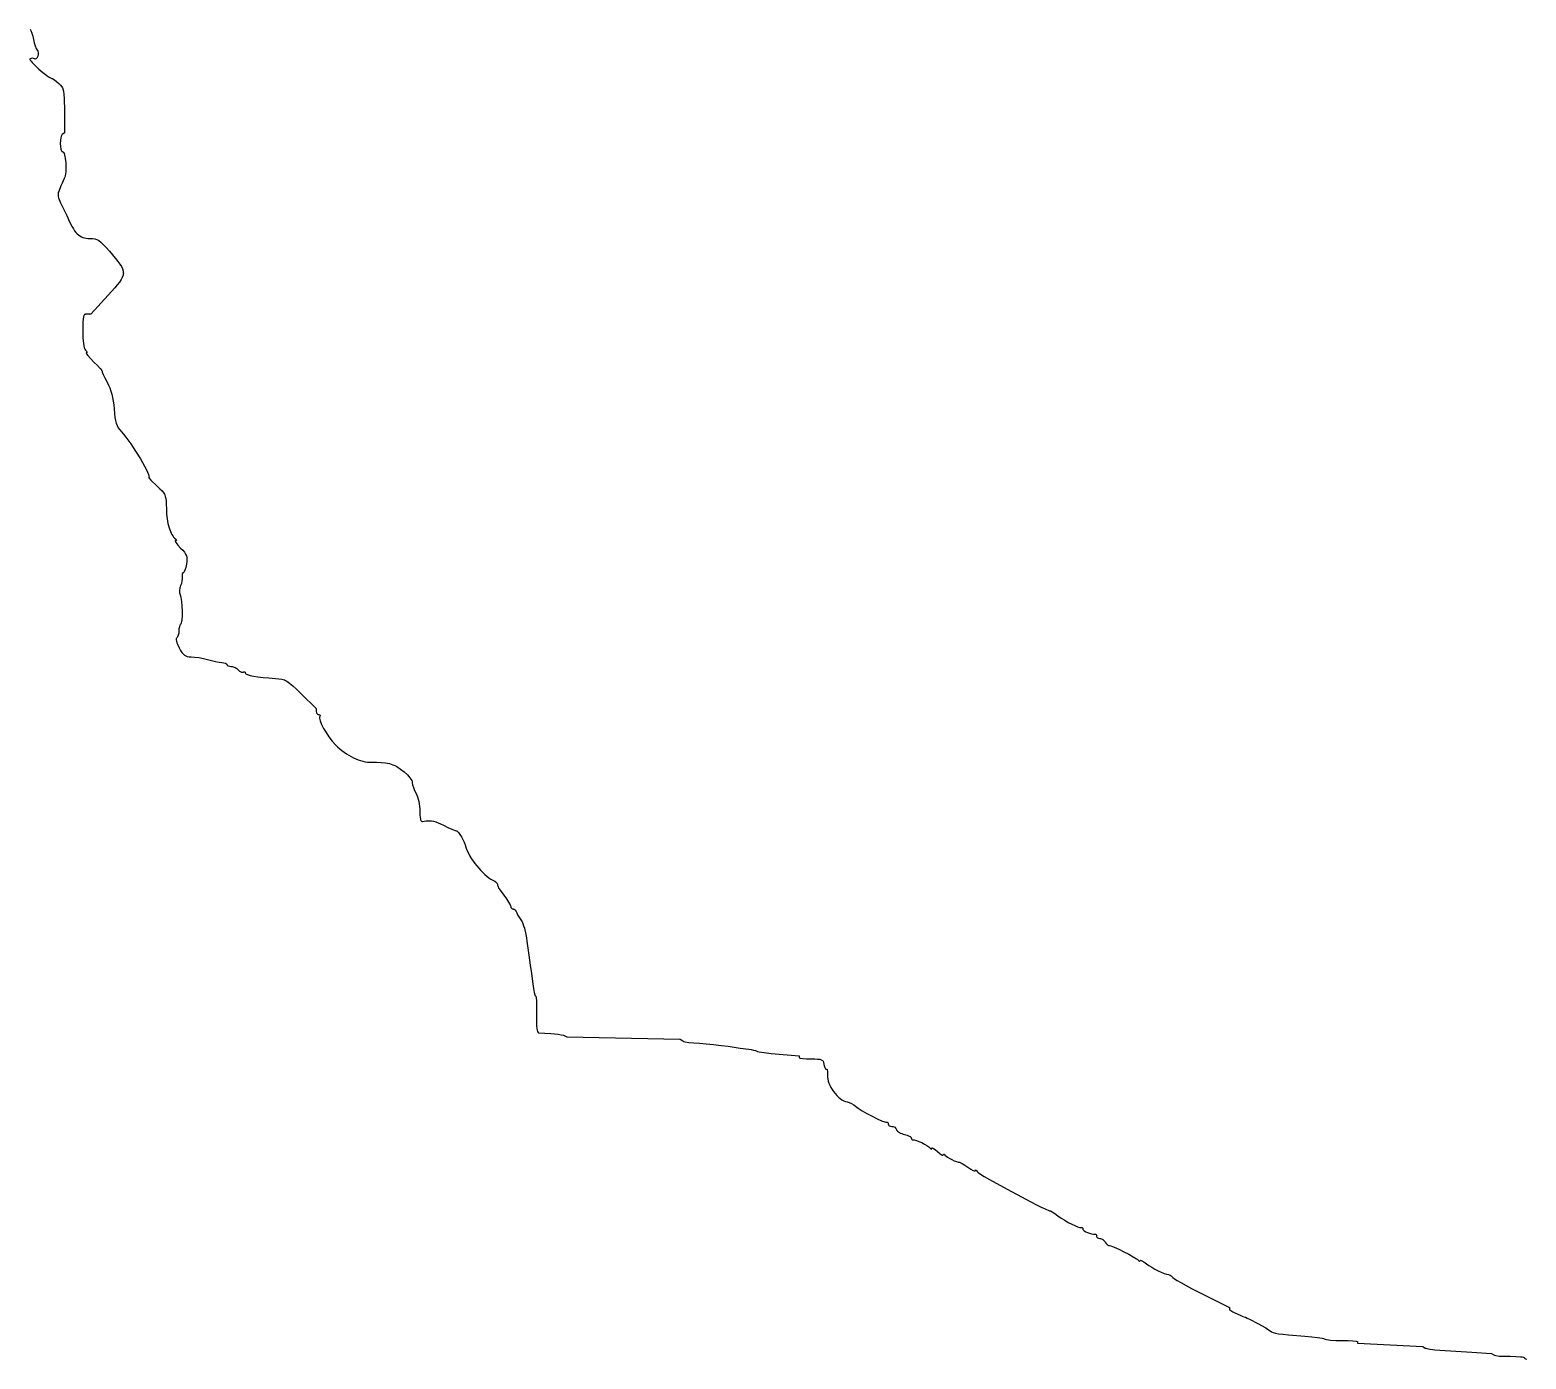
# Model space of a CAD drawing. Extents: x -20.7 to -3.4, y 4.4 to 16.8.
# Drawn here: x -20.507 to -16.278, y 6.902 to 10.66 of the extents above; entities that cross this region are included whole.
import ezdxf

# ---------------------------------------------------------------- set-up
doc = ezdxf.new("R2010")
doc.units = 0
doc.header["$MEASUREMENT"] = 0
doc.layers.add('LAYER_1', color=18, linetype='CONTINUOUS')

msp = doc.modelspace()

# ---------------------------------------------------------------- linework, layer by layer
at = {"layer": 'LAYER_1', "color": 7}
for p, q in [((-20.5061, 10.6619), (-20.5039, 10.6576)), ((-20.5039, 10.6576), (-20.5013, 10.6506)), ((-20.5013, 10.6506), (-20.4988, 10.642)), ((-20.4988, 10.642), (-20.4966, 10.6327)), ((-20.4966, 10.6327), (-20.4943, 10.6234)), ((-20.4943, 10.6234), (-20.4915, 10.6146)), ((-20.5063, 10.5777), (-20.5067, 10.5772)), ((-20.5067, 10.5772), (-20.5067, 10.5765)), ((-20.5067, 10.5765), (-20.5057, 10.5743)), ((-20.5033, 10.579), (-20.5063, 10.5777)), ((-20.5057, 10.5743), (-20.5036, 10.5713)), ((-20.5, 10.5795), (-20.5033, 10.579)), ((-20.4968, 10.5792), (-20.5, 10.5795)), ((-20.494, 10.5782), (-20.4968, 10.5792)), ((-20.4925, 10.5775), (-20.494, 10.5782)), ((-20.491, 10.5774), (-20.4925, 10.5775)), ((-20.4915, 10.6146), (-20.4886, 10.6074)), ((-20.4896, 10.5778), (-20.491, 10.5774)), ((-20.4883, 10.5787), (-20.4896, 10.5778)), ((-20.4886, 10.6074), (-20.486, 10.6028)), ((-20.4871, 10.5799), (-20.4883, 10.5787)), ((-20.486, 10.5814), (-20.4871, 10.5799)), ((-20.486, 10.6028), (-20.4848, 10.6011)), ((-20.4843, 10.5853), (-20.486, 10.5814)), ((-20.4848, 10.6011), (-20.484, 10.5991)), ((-20.4833, 10.5899), (-20.4843, 10.5853)), ((-20.484, 10.5991), (-20.4831, 10.5946)), ((-20.4831, 10.5946), (-20.4833, 10.5899)), ((-20.5036, 10.5713), (-20.5005, 10.5676)), ((-20.5005, 10.5676), (-20.4919, 10.5587)), ((-20.4919, 10.5587), (-20.4812, 10.5489)), ((-20.4812, 10.5489), (-20.4698, 10.5392)), ((-20.4698, 10.5392), (-20.459, 10.5308)), ((-20.459, 10.5308), (-20.4542, 10.5275)), ((-20.4542, 10.5275), (-20.45, 10.525)), ((-20.45, 10.525), (-20.4467, 10.5233)), ((-20.4467, 10.5233), (-20.4443, 10.5228)), ((-20.4443, 10.5228), (-20.4431, 10.5225)), ((-20.4431, 10.5225), (-20.4415, 10.5216)), ((-20.4415, 10.5216), (-20.4369, 10.5185)), ((-20.4369, 10.5185), (-20.4311, 10.5139)), ((-20.4311, 10.5139), (-20.4248, 10.5082)), ((-20.4248, 10.5082), (-20.4201, 10.5034)), ((-20.4201, 10.5034), (-20.4165, 10.4986)), ((-20.4165, 10.4986), (-20.415, 10.496)), ((-20.415, 10.496), (-20.4137, 10.4931)), ((-20.4137, 10.4931), (-20.4118, 10.4861)), ((-20.4118, 10.4861), (-20.4106, 10.4772)), ((-20.4106, 10.4772), (-20.4098, 10.4654)), ((-20.4098, 10.4654), (-20.4093, 10.431)), ((-20.4093, 10.431), (-20.4092, 10.3683)), ((-20.4168, 10.3631), (-20.4179, 10.361)), ((-20.4155, 10.3644), (-20.4168, 10.3631)), ((-20.4092, 10.3683), (-20.4155, 10.3644)), ((-20.4205, 10.347), (-20.4208, 10.3384)), ((-20.4208, 10.3384), (-20.4204, 10.3299)), ((-20.4195, 10.3549), (-20.4205, 10.347)), ((-20.4204, 10.3299), (-20.4193, 10.3227)), ((-20.4188, 10.3582), (-20.4195, 10.3549)), ((-20.4193, 10.3227), (-20.4184, 10.3199)), ((-20.4179, 10.361), (-20.4188, 10.3582)), ((-20.4184, 10.3199), (-20.4175, 10.3177)), ((-20.4175, 10.3177), (-20.4163, 10.3162)), ((-20.4163, 10.3162), (-20.415, 10.3158)), ((-20.415, 10.3158), (-20.4141, 10.3156)), ((-20.4141, 10.3156), (-20.4132, 10.3151)), ((-20.4132, 10.3151), (-20.4116, 10.3132)), ((-20.4116, 10.3132), (-20.4101, 10.3102)), ((-20.4101, 10.3102), (-20.4087, 10.3063)), ((-20.4087, 10.3063), (-20.4076, 10.3016)), ((-20.4076, 10.3016), (-20.4066, 10.2962)), ((-20.4066, 10.2962), (-20.4053, 10.2842)), ((-20.4053, 10.2842), (-20.4048, 10.2713)), ((-20.4096, 10.2392), (-20.4158, 10.2261)), ((-20.4081, 10.243), (-20.4096, 10.2392)), ((-20.4069, 10.2476), (-20.4081, 10.243)), ((-20.406, 10.2529), (-20.4069, 10.2476)), ((-20.4053, 10.2587), (-20.406, 10.2529)), ((-20.4048, 10.2713), (-20.4053, 10.2587)), ((-20.4269, 10.1968), (-20.427, 10.1931)), ((-20.427, 10.1931), (-20.4266, 10.1891)), ((-20.4264, 10.2002), (-20.4269, 10.1968)), ((-20.4253, 10.2033), (-20.4264, 10.2002)), ((-20.419, 10.2187), (-20.4253, 10.2033)), ((-20.4158, 10.2261), (-20.419, 10.2187)), ((-20.4266, 10.1891), (-20.4257, 10.1849)), ((-20.4257, 10.1849), (-20.4243, 10.1804)), ((-20.4243, 10.1804), (-20.4224, 10.1758)), ((-20.4224, 10.1758), (-20.4201, 10.171)), ((-20.4201, 10.171), (-20.4106, 10.152)), ((-20.4106, 10.152), (-20.4026, 10.1346)), ((-20.4026, 10.1346), (-20.3949, 10.1174)), ((-20.3949, 10.1174), (-20.3875, 10.1033)), ((-20.3875, 10.1033), (-20.3839, 10.0973)), ((-20.3839, 10.0973), (-20.3803, 10.092)), ((-20.3803, 10.092), (-20.3766, 10.0874)), ((-20.3766, 10.0874), (-20.373, 10.0834)), ((-20.373, 10.0834), (-20.3692, 10.08)), ((-20.3692, 10.08), (-20.3653, 10.0771)), ((-20.3653, 10.0771), (-20.3612, 10.0748)), ((-20.3612, 10.0748), (-20.357, 10.073)), ((-20.357, 10.073), (-20.3526, 10.0716)), ((-20.3526, 10.0716), (-20.3479, 10.0706)), ((-20.3479, 10.0706), (-20.3429, 10.0701)), ((-20.3429, 10.0701), (-20.3376, 10.0699)), ((-20.3376, 10.0699), (-20.3301, 10.0697)), ((-20.3301, 10.0697), (-20.3236, 10.0688)), ((-20.3236, 10.0688), (-20.3176, 10.067)), ((-20.3176, 10.067), (-20.3119, 10.0639)), ((-20.3119, 10.0639), (-20.3059, 10.0594)), ((-20.3059, 10.0594), (-20.2992, 10.0532)), ((-20.2992, 10.0532), (-20.2914, 10.0448)), ((-20.2914, 10.0448), (-20.2821, 10.0342)), ((-20.2821, 10.0342), (-20.2646, 10.0137)), ((-20.2646, 10.0137), (-20.2578, 10.0051)), ((-20.2578, 10.0051), (-20.2522, 9.9974)), ((-20.2522, 9.9974), (-20.2479, 9.9905)), ((-20.2479, 9.9905), (-20.2448, 9.9841)), ((-20.2448, 9.9841), (-20.2431, 9.978)), ((-20.2597, 9.939), (-20.2671, 9.9305)), ((-20.2537, 9.9467), (-20.2597, 9.939)), ((-20.249, 9.9537), (-20.2537, 9.9467)), ((-20.2455, 9.9601), (-20.249, 9.9537)), ((-20.2434, 9.9662), (-20.2455, 9.9601)), ((-20.2428, 9.9692), (-20.2434, 9.9662)), ((-20.2431, 9.978), (-20.2427, 9.975)), ((-20.2426, 9.9721), (-20.2428, 9.9692)), ((-20.2427, 9.975), (-20.2426, 9.9721)), ((-20.2858, 9.9099), (-20.3348, 9.8565)), ((-20.2671, 9.9305), (-20.2858, 9.9099)), ((-20.352, 9.8548), (-20.3531, 9.8537)), ((-20.3508, 9.8556), (-20.352, 9.8548)), ((-20.3494, 9.8561), (-20.3508, 9.8556)), ((-20.3461, 9.8565), (-20.3494, 9.8561)), ((-20.3348, 9.8565), (-20.3461, 9.8565)), ((-20.3571, 9.8337), (-20.3575, 9.8092)), ((-20.3564, 9.842), (-20.3571, 9.8337)), ((-20.3555, 9.8481), (-20.3564, 9.842)), ((-20.354, 9.8522), (-20.3555, 9.8481)), ((-20.3531, 9.8537), (-20.354, 9.8522)), ((-20.3575, 9.8092), (-20.3569, 9.7894)), ((-20.3569, 9.7894), (-20.3562, 9.7807)), ((-20.3562, 9.7807), (-20.3553, 9.7729)), ((-20.3553, 9.7729), (-20.3542, 9.7662)), ((-20.3542, 9.7662), (-20.3529, 9.7608)), ((-20.3529, 9.7608), (-20.3514, 9.7568)), ((-20.3514, 9.7568), (-20.3497, 9.7542)), ((-20.3497, 9.7542), (-20.3471, 9.7512)), ((-20.3476, 9.7463), (-20.3478, 9.7459)), ((-20.3478, 9.7459), (-20.3472, 9.7444)), ((-20.3472, 9.7465), (-20.3476, 9.7463)), ((-20.3463, 9.7466), (-20.3472, 9.7465)), ((-20.3472, 9.7444), (-20.3432, 9.7389)), ((-20.3471, 9.7512), (-20.3458, 9.7487)), ((-20.3458, 9.7471), (-20.3463, 9.7466)), ((-20.3458, 9.7487), (-20.3456, 9.7478)), ((-20.3456, 9.7478), (-20.3458, 9.7471)), ((-20.3432, 9.7389), (-20.3358, 9.7306)), ((-20.3358, 9.7306), (-20.3259, 9.7206)), ((-20.3259, 9.7206), (-20.3158, 9.7105)), ((-20.3158, 9.7105), (-20.308, 9.7023)), ((-20.308, 9.7023), (-20.3032, 9.6967)), ((-20.3032, 9.6967), (-20.3022, 9.6952)), ((-20.3023, 9.6947), (-20.3026, 9.6941)), ((-20.3026, 9.6941), (-20.3022, 9.6923)), ((-20.3021, 9.6948), (-20.3023, 9.6947)), ((-20.3022, 9.6952), (-20.3021, 9.6948)), ((-20.3022, 9.6923), (-20.2995, 9.6857)), ((-20.2995, 9.6857), (-20.2949, 9.6759)), ((-20.2949, 9.6759), (-20.2886, 9.664)), ((-20.2886, 9.664), (-20.2845, 9.6558)), ((-20.2845, 9.6558), (-20.2809, 9.6475)), ((-20.2809, 9.6475), (-20.2778, 9.6388)), ((-20.2778, 9.6388), (-20.2751, 9.6298)), ((-20.2751, 9.6298), (-20.2729, 9.6203)), ((-20.2729, 9.6203), (-20.2711, 9.6102)), ((-20.2711, 9.6102), (-20.2697, 9.5995)), ((-20.2697, 9.5995), (-20.2687, 9.588)), ((-20.2687, 9.588), (-20.2676, 9.575)), ((-20.2676, 9.575), (-20.2663, 9.5642)), ((-20.2663, 9.5642), (-20.2647, 9.5551)), ((-20.2647, 9.5551), (-20.2627, 9.5475)), ((-20.2627, 9.5475), (-20.2601, 9.5409)), ((-20.2601, 9.5409), (-20.2568, 9.5349)), ((-20.2568, 9.5349), (-20.2526, 9.5291)), ((-20.2526, 9.5291), (-20.2476, 9.5233)), ((-20.2476, 9.5233), (-20.2418, 9.5166)), ((-20.2418, 9.5166), (-20.2355, 9.5086)), ((-20.2355, 9.5086), (-20.2218, 9.4896)), ((-20.2218, 9.4896), (-20.2078, 9.4684)), ((-20.2078, 9.4684), (-20.1945, 9.4467)), ((-20.1945, 9.4467), (-20.183, 9.4265)), ((-20.183, 9.4265), (-20.1783, 9.4175)), ((-20.1783, 9.4175), (-20.1745, 9.4097)), ((-20.1745, 9.4097), (-20.1718, 9.4031)), ((-20.1718, 9.4031), (-20.1702, 9.3982)), ((-20.1702, 9.3941), (-20.171, 9.3938)), ((-20.171, 9.3938), (-20.1709, 9.3933)), ((-20.1709, 9.3933), (-20.1698, 9.392)), ((-20.1702, 9.3982), (-20.1698, 9.3963)), ((-20.1699, 9.395), (-20.1702, 9.3941)), ((-20.1698, 9.3963), (-20.1699, 9.395)), ((-20.1698, 9.392), (-20.1649, 9.3869)), ((-20.1649, 9.3869), (-20.1474, 9.3702)), ((-20.1474, 9.3702), (-20.1392, 9.3626)), ((-20.1392, 9.3626), (-20.133, 9.3562)), ((-20.133, 9.3562), (-20.1284, 9.3502)), ((-20.1284, 9.3502), (-20.1267, 9.3473)), ((-20.1267, 9.3473), (-20.1252, 9.3442)), ((-20.1252, 9.3442), (-20.1241, 9.3409)), ((-20.1241, 9.3409), (-20.1232, 9.3374)), ((-20.1232, 9.3374), (-20.122, 9.3291)), ((-20.122, 9.3291), (-20.1213, 9.3187)), ((-20.1213, 9.3187), (-20.121, 9.3056)), ((-20.121, 9.3056), (-20.1203, 9.2911)), ((-20.1203, 9.2911), (-20.1188, 9.2773)), ((-20.1188, 9.2773), (-20.1164, 9.2643)), ((-20.1164, 9.2643), (-20.1134, 9.2524)), ((-20.1134, 9.2524), (-20.1097, 9.2419)), ((-20.1097, 9.2419), (-20.1077, 9.2372)), ((-20.1077, 9.2372), (-20.1055, 9.233)), ((-20.1055, 9.233), (-20.1032, 9.2292)), ((-20.1032, 9.2292), (-20.1007, 9.2259)), ((-20.1007, 9.2259), (-20.0982, 9.2231)), ((-20.0982, 9.2231), (-20.0956, 9.2209)), ((-20.0956, 9.2209), (-20.0935, 9.2191)), ((-20.0951, 9.2161), (-20.0959, 9.2156)), ((-20.0959, 9.2156), (-20.0959, 9.2144)), ((-20.0959, 9.2144), (-20.095, 9.2124)), ((-20.0932, 9.2165), (-20.0951, 9.2161)), ((-20.095, 9.2124), (-20.0934, 9.2098)), ((-20.0935, 9.2191), (-20.0927, 9.2175)), ((-20.0934, 9.2098), (-20.0882, 9.203)), ((-20.0928, 9.2169), (-20.0932, 9.2165)), ((-20.0927, 9.2175), (-20.0928, 9.2169)), ((-20.0882, 9.203), (-20.0807, 9.1948)), ((-20.0807, 9.1948), (-20.0747, 9.1884)), ((-20.0747, 9.1884), (-20.0701, 9.1829)), ((-20.0701, 9.1829), (-20.0667, 9.1779)), ((-20.0667, 9.1779), (-20.0644, 9.1731)), ((-20.066, 9.1402), (-20.0684, 9.1325)), ((-20.0641, 9.1495), (-20.066, 9.1402)), ((-20.0644, 9.1731), (-20.0632, 9.1682)), ((-20.0631, 9.1568), (-20.0641, 9.1495)), ((-20.0632, 9.1682), (-20.0628, 9.1629)), ((-20.0628, 9.1629), (-20.0631, 9.1568)), ((-20.0787, 9.095), (-20.0811, 9.0886)), ((-20.0771, 9.1019), (-20.0787, 9.095)), ((-20.0763, 9.1086), (-20.0771, 9.1019)), ((-20.0761, 9.1221), (-20.0767, 9.1185)), ((-20.0767, 9.1185), (-20.0764, 9.1141)), ((-20.0764, 9.1141), (-20.0763, 9.1086)), ((-20.0749, 9.1245), (-20.0761, 9.1221)), ((-20.0741, 9.1252), (-20.0749, 9.1245)), ((-20.0731, 9.1254), (-20.0741, 9.1252)), ((-20.072, 9.1259), (-20.0731, 9.1254)), ((-20.0708, 9.1273), (-20.072, 9.1259)), ((-20.0696, 9.1295), (-20.0708, 9.1273)), ((-20.0684, 9.1325), (-20.0696, 9.1295)), ((-20.0832, 9.0822), (-20.0841, 9.0752)), ((-20.0841, 9.0752), (-20.0841, 9.0717)), ((-20.0841, 9.0717), (-20.0839, 9.0684)), ((-20.0839, 9.0684), (-20.0833, 9.0654)), ((-20.0833, 9.0654), (-20.0824, 9.0627)), ((-20.0823, 9.0855), (-20.0832, 9.0822)), ((-20.0824, 9.0627), (-20.0812, 9.0593)), ((-20.0811, 9.0886), (-20.0823, 9.0855)), ((-20.0812, 9.0593), (-20.0802, 9.0548)), ((-20.0802, 9.0548), (-20.0785, 9.0436)), ((-20.0785, 9.0436), (-20.0773, 9.0304)), ((-20.0773, 9.0304), (-20.0767, 9.0164)), ((-20.0767, 9.0164), (-20.0768, 9.003)), ((-20.0854, 8.9667), (-20.0858, 8.9604)), ((-20.0843, 8.9722), (-20.0854, 8.9667)), ((-20.0827, 8.9765), (-20.0843, 8.9722)), ((-20.0818, 8.978), (-20.0827, 8.9765)), ((-20.0808, 8.9789), (-20.0818, 8.978)), ((-20.0797, 8.9803), (-20.0808, 8.9789)), ((-20.0788, 8.983), (-20.0797, 8.9803)), ((-20.078, 8.9868), (-20.0788, 8.983)), ((-20.0774, 8.9915), (-20.078, 8.9868)), ((-20.0768, 9.003), (-20.0774, 8.9915)), ((-20.0928, 8.94), (-20.0932, 8.9379)), ((-20.0932, 8.9379), (-20.093, 8.935)), ((-20.093, 8.935), (-20.0923, 8.9314)), ((-20.0918, 8.9413), (-20.0928, 8.94)), ((-20.0923, 8.9314), (-20.0911, 8.9273)), ((-20.0906, 8.9423), (-20.0918, 8.9413)), ((-20.0911, 8.9273), (-20.0894, 8.9227)), ((-20.0895, 8.9439), (-20.0906, 8.9423)), ((-20.0875, 8.9485), (-20.0895, 8.9439)), ((-20.0862, 8.9542), (-20.0875, 8.9485)), ((-20.0858, 8.9604), (-20.0862, 8.9542)), ((-20.0894, 8.9227), (-20.0846, 8.9126)), ((-20.0846, 8.9126), (-20.0806, 8.9056)), ((-20.0806, 8.9056), (-20.077, 8.8999)), ((-20.077, 8.8999), (-20.0735, 8.8956)), ((-20.0735, 8.8956), (-20.0699, 8.8923)), ((-20.0699, 8.8923), (-20.0661, 8.89)), ((-20.0661, 8.89), (-20.0618, 8.8885)), ((-20.0618, 8.8885), (-20.0568, 8.8876)), ((-20.0568, 8.8876), (-20.051, 8.8873)), ((-20.051, 8.8873), (-20.0411, 8.8867)), ((-20.0411, 8.8867), (-20.0291, 8.885)), ((-20.0291, 8.885), (-20.0165, 8.8825)), ((-20.0165, 8.8825), (-20.0049, 8.8796)), ((-20.0049, 8.8796), (-19.9937, 8.8766)), ((-19.9937, 8.8766), (-19.9823, 8.8741)), ((-19.9823, 8.8741), (-19.9721, 8.8722)), ((-19.9721, 8.8722), (-19.9645, 8.8713)), ((-19.9645, 8.8713), (-19.9588, 8.8706)), ((-19.9588, 8.8706), (-19.9542, 8.8692)), ((-19.9542, 8.8692), (-19.951, 8.8674)), ((-19.951, 8.8674), (-19.9502, 8.8664)), ((-19.9502, 8.8664), (-19.9499, 8.8653)), ((-19.9499, 8.8653), (-19.9496, 8.8643)), ((-19.9496, 8.8643), (-19.9489, 8.8633)), ((-19.9489, 8.8633), (-19.9463, 8.8617)), ((-19.9463, 8.8617), (-19.9425, 8.8606)), ((-19.9425, 8.8606), (-19.9377, 8.8602)), ((-19.9377, 8.8602), (-19.9351, 8.86)), ((-19.9351, 8.86), (-19.9324, 8.8594)), ((-19.9324, 8.8594), (-19.9268, 8.8573)), ((-19.9268, 8.8573), (-19.9217, 8.8543)), ((-19.9217, 8.8543), (-19.9195, 8.8525)), ((-19.9195, 8.8525), (-19.9176, 8.8505)), ((-19.9176, 8.8505), (-19.9141, 8.8471)), ((-19.9141, 8.8471), (-19.9103, 8.8448)), ((-19.9103, 8.8448), (-19.9084, 8.8441)), ((-19.9084, 8.8441), (-19.9067, 8.8438)), ((-19.9067, 8.8438), (-19.9052, 8.8439)), ((-19.9052, 8.8439), (-19.9039, 8.8444)), ((-19.9039, 8.8444), (-19.9017, 8.8453)), ((-19.9017, 8.8453), (-19.8998, 8.8451)), ((-19.8998, 8.8451), (-19.8986, 8.8439)), ((-19.8986, 8.8439), (-19.8981, 8.8418)), ((-19.8981, 8.8418), (-19.8977, 8.8406)), ((-19.8977, 8.8406), (-19.8966, 8.8394)), ((-19.8966, 8.8394), (-19.8946, 8.8382)), ((-19.8946, 8.8382), (-19.892, 8.837)), ((-19.892, 8.837), (-19.8846, 8.8348)), ((-19.8846, 8.8348), (-19.8746, 8.8327)), ((-19.8746, 8.8327), (-19.8622, 8.8307)), ((-19.8622, 8.8307), (-19.8476, 8.829)), ((-19.8476, 8.829), (-19.831, 8.8275)), ((-19.831, 8.8275), (-19.8126, 8.8263)), ((-19.8126, 8.8263), (-19.803, 8.8255)), ((-19.803, 8.8255), (-19.7949, 8.8242)), ((-19.7949, 8.8242), (-19.7911, 8.8232)), ((-19.7911, 8.8232), (-19.7875, 8.8219)), ((-19.7875, 8.8219), (-19.7839, 8.8203)), ((-19.7839, 8.8203), (-19.7802, 8.8183)), ((-19.7802, 8.8183), (-19.7725, 8.813)), ((-19.7725, 8.813), (-19.7636, 8.8055)), ((-19.7636, 8.8055), (-19.7529, 8.7956)), ((-19.7529, 8.7956), (-19.7398, 8.7827)), ((-19.7398, 8.7827), (-19.6976, 8.7409)), ((-19.6976, 8.7409), (-19.6976, 8.7326)), ((-19.6976, 8.7326), (-19.6971, 8.7294)), ((-19.6971, 8.7294), (-19.6956, 8.7267)), ((-19.6956, 8.7267), (-19.6934, 8.725)), ((-19.6934, 8.725), (-19.6921, 8.7245)), ((-19.6921, 8.7245), (-19.6907, 8.7243)), ((-19.6907, 8.7243), (-19.6884, 8.7239)), ((-19.6884, 8.7239), (-19.6869, 8.7227)), ((-19.6873, 8.7187), (-19.6881, 8.7166)), ((-19.6881, 8.7166), (-19.6881, 8.7137)), ((-19.6881, 8.7137), (-19.6875, 8.7101)), ((-19.6865, 8.7209), (-19.6873, 8.7187)), ((-19.6869, 8.7227), (-19.6866, 8.7218)), ((-19.6866, 8.7218), (-19.6865, 8.7209)), ((-19.6875, 8.7101), (-19.6863, 8.706)), ((-19.6863, 8.706), (-19.6824, 8.6961)), ((-19.6824, 8.6961), (-19.6767, 8.6849)), ((-19.6767, 8.6849), (-19.6695, 8.6729)), ((-19.6695, 8.6729), (-19.6613, 8.6607)), ((-19.6613, 8.6607), (-19.6523, 8.6491)), ((-19.6523, 8.6491), (-19.6429, 8.6386)), ((-19.6429, 8.6386), (-19.6371, 8.6328)), ((-19.6371, 8.6328), (-19.631, 8.6274)), ((-19.631, 8.6274), (-19.6248, 8.6223)), ((-19.6248, 8.6223), (-19.6185, 8.6174)), ((-19.6185, 8.6174), (-19.612, 8.613)), ((-19.612, 8.613), (-19.6055, 8.6089)), ((-19.6055, 8.6089), (-19.5988, 8.6051)), ((-19.5988, 8.6051), (-19.5921, 8.6017)), ((-19.5921, 8.6017), (-19.5854, 8.5987)), ((-19.5854, 8.5987), (-19.5787, 8.5961)), ((-19.5787, 8.5961), (-19.572, 8.5939)), ((-19.572, 8.5939), (-19.5653, 8.5921)), ((-19.5653, 8.5921), (-19.5587, 8.5908)), ((-19.5587, 8.5908), (-19.5522, 8.5899)), ((-19.5522, 8.5899), (-19.5458, 8.5894)), ((-19.5458, 8.5894), (-19.5395, 8.5894)), ((-19.5395, 8.5894), (-19.5275, 8.5894)), ((-19.5275, 8.5894), (-19.5143, 8.5886)), ((-19.5143, 8.5886), (-19.5014, 8.5873)), ((-19.5014, 8.5873), (-19.4906, 8.5855)), ((-19.4906, 8.5855), (-19.4857, 8.5842)), ((-19.4857, 8.5842), (-19.4806, 8.5822)), ((-19.4806, 8.5822), (-19.4754, 8.5798)), ((-19.4754, 8.5798), (-19.47, 8.5769)), ((-19.47, 8.5769), (-19.4592, 8.57)), ((-19.4592, 8.57), (-19.4489, 8.562)), ((-19.4489, 8.562), (-19.4398, 8.5535)), ((-19.4398, 8.5535), (-19.4359, 8.5493)), ((-19.4359, 8.5493), (-19.4325, 8.5451)), ((-19.4325, 8.5451), (-19.4297, 8.5411)), ((-19.4297, 8.5411), (-19.4276, 8.5373)), ((-19.4276, 8.5373), (-19.4263, 8.5337)), ((-19.4263, 8.5337), (-19.4258, 8.5306)), ((-19.4258, 8.5306), (-19.425, 8.5251)), ((-19.425, 8.5251), (-19.4227, 8.5178)), ((-19.4227, 8.5178), (-19.4193, 8.5094)), ((-19.4193, 8.5094), (-19.4152, 8.5011)), ((-19.4152, 8.5011), (-19.4131, 8.4966)), ((-19.4131, 8.4966), (-19.4111, 8.4911)), ((-19.4111, 8.4911), (-19.4093, 8.485)), ((-19.4093, 8.485), (-19.4077, 8.4783)), ((-19.4077, 8.4783), (-19.4063, 8.4713)), ((-19.4063, 8.4713), (-19.4053, 8.4643)), ((-19.4053, 8.4643), (-19.4046, 8.4574)), ((-19.4046, 8.4574), (-19.4043, 8.4507)), ((-19.4043, 8.4507), (-19.4042, 8.4408)), ((-19.4042, 8.4408), (-19.4038, 8.4333)), ((-19.4038, 8.4333), (-19.403, 8.428)), ((-19.403, 8.428), (-19.4025, 8.426)), ((-19.4025, 8.426), (-19.4017, 8.4245)), ((-19.4017, 8.4245), (-19.4008, 8.4234)), ((-19.4008, 8.4234), (-19.3996, 8.4226)), ((-19.3996, 8.4226), (-19.3982, 8.4222)), ((-19.3982, 8.4222), (-19.3966, 8.422)), ((-19.3966, 8.422), (-19.3924, 8.4224)), ((-19.3924, 8.4224), (-19.3869, 8.4235)), ((-19.3869, 8.4235), (-19.3824, 8.4241)), ((-19.3824, 8.4241), (-19.3775, 8.4241)), ((-19.3775, 8.4241), (-19.372, 8.4235)), ((-19.372, 8.4235), (-19.3661, 8.4223)), ((-19.3661, 8.4223), (-19.3597, 8.4205)), ((-19.3597, 8.4205), (-19.3529, 8.418)), ((-19.3529, 8.418), (-19.3457, 8.415)), ((-19.3457, 8.415), (-19.338, 8.4113)), ((-19.338, 8.4113), (-19.3252, 8.4051)), ((-19.3252, 8.4051), (-19.3138, 8.4)), ((-19.3138, 8.4), (-19.3051, 8.3966)), ((-19.3051, 8.3966), (-19.3021, 8.3956)), ((-19.3021, 8.3956), (-19.3003, 8.3953)), ((-19.3003, 8.3953), (-19.2993, 8.3949)), ((-19.2993, 8.3949), (-19.298, 8.3939)), ((-19.298, 8.3939), (-19.2948, 8.3903)), ((-19.2948, 8.3903), (-19.2911, 8.3848)), ((-19.2911, 8.3848), (-19.287, 8.3781)), ((-19.287, 8.3781), (-19.283, 8.3706)), ((-19.283, 8.3706), (-19.2793, 8.3629)), ((-19.2793, 8.3629), (-19.2763, 8.3556)), ((-19.2763, 8.3556), (-19.2741, 8.3491)), ((-19.2741, 8.3491), (-19.2722, 8.3431)), ((-19.2722, 8.3431), (-19.2697, 8.3368)), ((-19.2697, 8.3368), (-19.2665, 8.3302)), ((-19.2665, 8.3302), (-19.2628, 8.3235)), ((-19.2628, 8.3235), (-19.2586, 8.3166)), ((-19.2586, 8.3166), (-19.254, 8.3097)), ((-19.254, 8.3097), (-19.249, 8.3029)), ((-19.249, 8.3029), (-19.2437, 8.2962)), ((-19.2437, 8.2962), (-19.2382, 8.2897)), ((-19.2382, 8.2897), (-19.2325, 8.2834)), ((-19.2325, 8.2834), (-19.2267, 8.2775)), ((-19.2267, 8.2775), (-19.2208, 8.272)), ((-19.2208, 8.272), (-19.215, 8.267)), ((-19.215, 8.267), (-19.2092, 8.2626)), ((-19.2092, 8.2626), (-19.2035, 8.2589)), ((-19.2035, 8.2589), (-19.1981, 8.2558)), ((-19.1981, 8.2558), (-19.1925, 8.2526)), ((-19.1925, 8.2526), (-19.1882, 8.2492)), ((-19.1882, 8.2492), (-19.1867, 8.2475)), ((-19.1867, 8.2475), (-19.1856, 8.246)), ((-19.1856, 8.246), (-19.1851, 8.2446)), ((-19.1851, 8.2446), (-19.1852, 8.2435)), ((-19.1852, 8.2435), (-19.1852, 8.242)), ((-19.1852, 8.242), (-19.1844, 8.2396)), ((-19.1844, 8.2396), (-19.1808, 8.2327)), ((-19.1808, 8.2327), (-19.175, 8.2237)), ((-19.175, 8.2237), (-19.1674, 8.2137)), ((-19.1674, 8.2137), (-19.1598, 8.2034)), ((-19.1598, 8.2034), (-19.1535, 8.1939)), ((-19.1535, 8.1939), (-19.1493, 8.1863)), ((-19.1493, 8.1863), (-19.1481, 8.1835)), ((-19.1481, 8.1835), (-19.1477, 8.1816)), ((-19.1477, 8.1816), (-19.1472, 8.1788)), ((-19.1472, 8.1788), (-19.1457, 8.1765)), ((-19.1457, 8.1765), (-19.1436, 8.175)), ((-19.1436, 8.175), (-19.141, 8.1744)), ((-19.141, 8.1744), (-19.1396, 8.1742)), ((-19.1396, 8.1742), (-19.1381, 8.1735)), ((-19.1381, 8.1735), (-19.1351, 8.1711)), ((-19.1351, 8.1711), (-19.1324, 8.1675)), ((-19.1324, 8.1675), (-19.1303, 8.1631)), ((-19.1303, 8.1631), (-19.1281, 8.1579)), ((-19.1281, 8.1579), (-19.1249, 8.152)), ((-19.1249, 8.152), (-19.1211, 8.1462)), ((-19.1211, 8.1462), (-19.1173, 8.1412)), ((-19.1173, 8.1412), (-19.1154, 8.1381)), ((-19.1154, 8.1381), (-19.1133, 8.1334)), ((-19.1133, 8.1334), (-19.1112, 8.1272)), ((-19.1112, 8.1272), (-19.1091, 8.1198)), ((-19.1091, 8.1198), (-19.1052, 8.1023)), ((-19.1052, 8.1023), (-19.1035, 8.0928)), ((-19.1035, 8.0928), (-19.1021, 8.083)), ((-19.1021, 8.083), (-19.0967, 8.0436)), ((-19.0967, 8.0436), (-19.0923, 8.0159)), ((-19.0923, 8.0159), (-19.0888, 7.9922)), ((-19.0888, 7.9922), (-19.0853, 7.9625)), ((-19.0853, 7.9625), (-19.0836, 7.9494)), ((-19.0836, 7.9494), (-19.0815, 7.9386)), ((-19.0815, 7.9386), (-19.0795, 7.9313)), ((-19.0795, 7.9313), (-19.0785, 7.9293)), ((-19.0785, 7.9293), (-19.0775, 7.9286)), ((-19.0775, 7.9286), (-19.0771, 7.9283)), ((-19.0771, 7.9283), (-19.0767, 7.9275)), ((-19.0767, 7.9275), (-19.076, 7.9245)), ((-19.076, 7.9245), (-19.075, 7.9134)), ((-19.075, 7.9134), (-19.0745, 7.8969)), ((-19.0748, 7.8768), (-19.075, 7.8531)), ((-19.0745, 7.8969), (-19.0748, 7.8768)), ((-19.075, 7.8531), (-19.0747, 7.8441)), ((-19.0747, 7.8441), (-19.0741, 7.8369)), ((-19.0741, 7.8369), (-19.0731, 7.8314)), ((-19.0731, 7.8314), (-19.0719, 7.8276)), ((-19.0719, 7.8276), (-19.0703, 7.8252)), ((-19.0703, 7.8252), (-19.0693, 7.8246)), ((-19.0693, 7.8246), (-19.0683, 7.8244)), ((-19.0683, 7.8244), (-19.0345, 7.8224)), ((-19.0345, 7.8224), (-19.0237, 7.8216)), ((-19.0237, 7.8216), (-19.0134, 7.8203)), ((-19.0134, 7.8203), (-19.0047, 7.8188)), ((-19.0047, 7.8188), (-18.9989, 7.8172)), ((-18.9989, 7.8172), (-18.9892, 7.8132)), ((-18.9892, 7.8132), (-18.6689, 7.8064)), ((-18.6689, 7.8064), (-18.6608, 7.8013)), ((-18.6608, 7.8013), (-18.6584, 7.8002)), ((-18.6584, 7.8002), (-18.6546, 7.7992)), ((-18.6546, 7.7992), (-18.6438, 7.7972)), ((-18.6438, 7.7972), (-18.6297, 7.7956)), ((-18.6297, 7.7956), (-18.614, 7.7946)), ((-18.614, 7.7946), (-18.5956, 7.7934)), ((-18.5956, 7.7934), (-18.5742, 7.7914)), ((-18.5742, 7.7914), (-18.5525, 7.7889)), ((-18.5525, 7.7889), (-18.5331, 7.7861)), ((-18.5331, 7.7861), (-18.4987, 7.7809)), ((-18.4987, 7.7809), (-18.4749, 7.7778)), ((-18.4749, 7.7778), (-18.4681, 7.7769)), ((-18.4681, 7.7769), (-18.4616, 7.7756)), ((-18.4616, 7.7756), (-18.456, 7.774)), ((-18.456, 7.774), (-18.4523, 7.7724)), ((-18.4523, 7.7724), (-18.4498, 7.7715)), ((-18.4498, 7.7715), (-18.4453, 7.7705)), ((-18.4453, 7.7705), (-18.4311, 7.7682)), ((-18.4311, 7.7682), (-18.4117, 7.7659)), ((-18.4117, 7.7659), (-18.3892, 7.7638)), ((-18.3892, 7.7638), (-18.3326, 7.7592)), ((-18.3326, 7.7592), (-18.3326, 7.7546)), ((-18.3326, 7.7546), (-18.3319, 7.7537)), ((-18.3319, 7.7537), (-18.3299, 7.7529)), ((-18.3299, 7.7529), (-18.3226, 7.7515)), ((-18.3226, 7.7515), (-18.3118, 7.7506)), ((-18.3118, 7.7506), (-18.2986, 7.7504)), ((-18.2986, 7.7504), (-18.2884, 7.7504)), ((-18.2884, 7.7504), (-18.2804, 7.7501)), ((-18.2804, 7.7501), (-18.2743, 7.7494)), ((-18.2743, 7.7494), (-18.2699, 7.7482)), ((-18.2699, 7.7482), (-18.2668, 7.7464)), ((-18.2668, 7.7464), (-18.2647, 7.7439)), ((-18.2647, 7.7439), (-18.2634, 7.7405)), ((-18.2634, 7.7405), (-18.2626, 7.7361)), ((-18.2626, 7.7361), (-18.2614, 7.7305)), ((-18.2614, 7.7305), (-18.2596, 7.7258)), ((-18.2596, 7.7258), (-18.2575, 7.7227)), ((-18.2575, 7.7227), (-18.2565, 7.7219)), ((-18.2565, 7.7219), (-18.2554, 7.7216)), ((-18.2554, 7.7216), (-18.2544, 7.7212)), ((-18.2544, 7.7212), (-18.2535, 7.7202)), ((-18.2535, 7.7202), (-18.2528, 7.7186)), ((-18.2528, 7.7186), (-18.2523, 7.7166)), ((-18.2523, 7.7166), (-18.2518, 7.7112)), ((-18.2521, 7.7045), (-18.2523, 7.6993)), ((-18.2523, 7.6993), (-18.2516, 7.6938)), ((-18.2518, 7.7112), (-18.2521, 7.7045)), ((-18.2516, 7.6938), (-18.2503, 7.688)), ((-18.2503, 7.688), (-18.2482, 7.682)), ((-18.2482, 7.682), (-18.2456, 7.676)), ((-18.2456, 7.676), (-18.2425, 7.6699)), ((-18.2425, 7.6699), (-18.2389, 7.664)), ((-18.2389, 7.664), (-18.235, 7.6582)), ((-18.235, 7.6582), (-18.2307, 7.6527)), ((-18.2307, 7.6527), (-18.2261, 7.6475)), ((-18.2261, 7.6475), (-18.2213, 7.6428)), ((-18.2213, 7.6428), (-18.2164, 7.6386)), ((-18.2164, 7.6386), (-18.2114, 7.6351)), ((-18.2114, 7.6351), (-18.2064, 7.6322)), ((-18.2064, 7.6322), (-18.2014, 7.6301)), ((-18.2014, 7.6301), (-18.1966, 7.6289)), ((-18.1966, 7.6289), (-18.1909, 7.6274)), ((-18.1909, 7.6274), (-18.1845, 7.6245)), ((-18.1845, 7.6245), (-18.1782, 7.6208)), ((-18.1782, 7.6208), (-18.1727, 7.6166)), ((-18.1727, 7.6166), (-18.1652, 7.6109)), ((-18.1652, 7.6109), (-18.154, 7.6039)), ((-18.154, 7.6039), (-18.1406, 7.5962)), ((-18.1406, 7.5962), (-18.1262, 7.5885)), ((-18.1262, 7.5885), (-18.1121, 7.5815)), ((-18.1121, 7.5815), (-18.0997, 7.5758)), ((-18.0997, 7.5758), (-18.0902, 7.5722)), ((-18.0902, 7.5722), (-18.0871, 7.5714)), ((-18.0871, 7.5714), (-18.0851, 7.5714)), ((-18.0851, 7.5714), (-18.0832, 7.5714)), ((-18.0832, 7.5714), (-18.0817, 7.5705)), ((-18.0817, 7.5705), (-18.0807, 7.5687)), ((-18.0807, 7.5687), (-18.0803, 7.5663)), ((-18.0803, 7.5663), (-18.0801, 7.565)), ((-18.0801, 7.565), (-18.0795, 7.5638)), ((-18.0795, 7.5638), (-18.0786, 7.5627)), ((-18.0786, 7.5627), (-18.0774, 7.5617)), ((-18.0774, 7.5617), (-18.0742, 7.5603)), ((-18.0742, 7.5603), (-18.0704, 7.5598)), ((-18.0704, 7.5598), (-18.0683, 7.5596)), ((-18.0683, 7.5596), (-18.0662, 7.5591)), ((-18.0662, 7.5591), (-18.0623, 7.5571)), ((-18.0623, 7.5571), (-18.0591, 7.5541)), ((-18.0591, 7.5541), (-18.0578, 7.5524)), ((-18.0578, 7.5524), (-18.0569, 7.5505)), ((-18.0569, 7.5505), (-18.0558, 7.5486)), ((-18.0558, 7.5486), (-18.054, 7.5466)), ((-18.054, 7.5466), (-18.0517, 7.5446)), ((-18.0517, 7.5446), (-18.0488, 7.5427)), ((-18.0488, 7.5427), (-18.0456, 7.541)), ((-18.0456, 7.541), (-18.0421, 7.5394)), ((-18.0421, 7.5394), (-18.0383, 7.5381)), ((-18.0383, 7.5381), (-18.0344, 7.5371)), ((-18.0344, 7.5371), (-18.0271, 7.535)), ((-18.0271, 7.535), (-18.0211, 7.5324)), ((-18.0211, 7.5324), (-18.0188, 7.531)), ((-18.0188, 7.531), (-18.0171, 7.5296)), ((-18.0171, 7.5296), (-18.016, 7.5283)), ((-18.016, 7.5283), (-18.0156, 7.527)), ((-18.0156, 7.527), (-18.0152, 7.5248)), ((-18.0152, 7.5248), (-18.0142, 7.5231)), ((-18.0142, 7.5231), (-18.0126, 7.5222)), ((-18.0126, 7.5222), (-18.0107, 7.5221)), ((-18.0107, 7.5221), (-18.0091, 7.5222)), ((-18.0091, 7.5222), (-18.0069, 7.5219)), ((-18.0069, 7.5219), (-18.001, 7.5202)), ((-18.001, 7.5202), (-17.9938, 7.5174)), ((-17.9938, 7.5174), (-17.986, 7.5139)), ((-17.986, 7.5139), (-17.9782, 7.5098)), ((-17.9782, 7.5098), (-17.9713, 7.5057)), ((-17.9713, 7.5057), (-17.9657, 7.5018)), ((-17.9657, 7.5018), (-17.9637, 7.5001)), ((-17.9637, 7.5001), (-17.9623, 7.4985)), ((-17.9623, 7.4985), (-17.9605, 7.4964)), ((-17.9605, 7.4964), (-17.9589, 7.4956)), ((-17.9589, 7.4956), (-17.9583, 7.4957)), ((-17.9583, 7.4957), (-17.9579, 7.4961)), ((-17.9579, 7.4961), (-17.9575, 7.4979)), ((-17.9575, 7.4979), (-17.9571, 7.4988)), ((-17.9571, 7.4988), (-17.9561, 7.499)), ((-17.9561, 7.499), (-17.9546, 7.4986)), ((-17.9546, 7.4986), (-17.9526, 7.4976)), ((-17.9526, 7.4976), (-17.9475, 7.4941)), ((-17.9475, 7.4941), (-17.9412, 7.4887)), ((-17.9412, 7.4887), (-17.9349, 7.4832)), ((-17.9349, 7.4832), (-17.9297, 7.4797)), ((-17.9297, 7.4797), (-17.9277, 7.4787)), ((-17.9277, 7.4787), (-17.9262, 7.4783)), ((-17.9262, 7.4783), (-17.9253, 7.4786)), ((-17.9253, 7.4786), (-17.9249, 7.4795)), ((-17.9249, 7.4795), (-17.9245, 7.4813)), ((-17.9245, 7.4813), (-17.924, 7.4817)), ((-17.924, 7.4817), (-17.9234, 7.4817)), ((-17.9234, 7.4817), (-17.9219, 7.4809)), ((-17.9219, 7.4809), (-17.9201, 7.4788)), ((-17.9201, 7.4788), (-17.9172, 7.476)), ((-17.9172, 7.476), (-17.9126, 7.4727)), ((-17.9126, 7.4727), (-17.9068, 7.4692)), ((-17.9068, 7.4692), (-17.9003, 7.4658)), ((-17.9003, 7.4658), (-17.8938, 7.4628)), ((-17.8938, 7.4628), (-17.8879, 7.4604)), ((-17.8879, 7.4604), (-17.883, 7.459)), ((-17.883, 7.459), (-17.8811, 7.4587)), ((-17.8811, 7.4587), (-17.8797, 7.4588)), ((-17.8797, 7.4588), (-17.8786, 7.4586)), ((-17.8786, 7.4586), (-17.8768, 7.4579)), ((-17.8768, 7.4579), (-17.8713, 7.4549)), ((-17.8713, 7.4549), (-17.8639, 7.4503)), ((-17.8639, 7.4503), (-17.8555, 7.4445)), ((-17.8555, 7.4445), (-17.8473, 7.4391)), ((-17.8473, 7.4391), (-17.8406, 7.4355)), ((-17.8406, 7.4355), (-17.838, 7.4345)), ((-17.838, 7.4345), (-17.836, 7.434)), ((-17.836, 7.434), (-17.8348, 7.4341)), ((-17.8348, 7.4341), (-17.8343, 7.4349)), ((-17.8343, 7.4349), (-17.8339, 7.4363)), ((-17.8339, 7.4363), (-17.8334, 7.4365)), ((-17.8334, 7.4365), (-17.8328, 7.4363)), ((-17.8328, 7.4363), (-17.8312, 7.4349)), ((-17.8312, 7.4349), (-17.8293, 7.4323)), ((-17.8293, 7.4323), (-17.8281, 7.4309)), ((-17.8281, 7.4309), (-17.8263, 7.4292)), ((-17.8263, 7.4292), (-17.82, 7.4246)), ((-17.82, 7.4246), (-17.8096, 7.4181)), ((-17.8096, 7.4181), (-17.7941, 7.4092)), ((-17.7941, 7.4092), (-17.7441, 7.3821)), ((-17.7441, 7.3821), (-17.663, 7.3391)), ((-17.663, 7.3391), (-17.6479, 7.3314)), ((-17.6479, 7.3314), (-17.6354, 7.3254)), ((-17.6354, 7.3254), (-17.6269, 7.3218)), ((-17.6269, 7.3218), (-17.6246, 7.3211)), ((-17.6246, 7.3211), (-17.6237, 7.3212)), ((-17.6237, 7.3212), (-17.6231, 7.3214)), ((-17.6231, 7.3214), (-17.6217, 7.3209)), ((-17.6217, 7.3209), (-17.6168, 7.3181)), ((-17.6168, 7.3181), (-17.6097, 7.3135)), ((-17.6097, 7.3135), (-17.601, 7.3073)), ((-17.601, 7.3073), (-17.5916, 7.3007)), ((-17.5916, 7.3007), (-17.5817, 7.2943)), ((-17.5817, 7.2943), (-17.5716, 7.2885)), ((-17.5716, 7.2885), (-17.562, 7.2833)), ((-17.562, 7.2833), (-17.5531, 7.2791)), ((-17.5531, 7.2791), (-17.5454, 7.276)), ((-17.5454, 7.276), (-17.5393, 7.2742)), ((-17.5393, 7.2742), (-17.537, 7.2739)), ((-17.537, 7.2739), (-17.5352, 7.2741)), ((-17.5352, 7.2741), (-17.5334, 7.274)), ((-17.5334, 7.274), (-17.5318, 7.2732)), ((-17.5318, 7.2732), (-17.5308, 7.2716)), ((-17.5308, 7.2716), (-17.5304, 7.2695)), ((-17.5304, 7.2695), (-17.5301, 7.2684)), ((-17.5301, 7.2684), (-17.5293, 7.2672)), ((-17.5293, 7.2672), (-17.5265, 7.2647)), ((-17.5265, 7.2647), (-17.5222, 7.2621)), ((-17.5222, 7.2621), (-17.5171, 7.2597)), ((-17.5171, 7.2597), (-17.5115, 7.2576)), ((-17.5115, 7.2576), (-17.5058, 7.256)), ((-17.5058, 7.256), (-17.5007, 7.2551)), ((-17.5007, 7.2551), (-17.4964, 7.2551)), ((-17.4964, 7.2551), (-17.4945, 7.2548)), ((-17.4945, 7.2548), (-17.493, 7.2537)), ((-17.493, 7.2537), (-17.4919, 7.2518)), ((-17.4919, 7.2518), (-17.4916, 7.2493)), ((-17.4916, 7.2493), (-17.4914, 7.248)), ((-17.4914, 7.248), (-17.4908, 7.2468)), ((-17.4908, 7.2468), (-17.4888, 7.2447)), ((-17.4888, 7.2447), (-17.4858, 7.2434)), ((-17.4858, 7.2434), (-17.4822, 7.2428)), ((-17.4822, 7.2428), (-17.4802, 7.2426)), ((-17.4802, 7.2426), (-17.4781, 7.242)), ((-17.4781, 7.242), (-17.4739, 7.2398)), ((-17.4739, 7.2398), (-17.47, 7.2365)), ((-17.47, 7.2365), (-17.4684, 7.2346)), ((-17.4684, 7.2346), (-17.467, 7.2326)), ((-17.467, 7.2326), (-17.4645, 7.2286)), ((-17.4645, 7.2286), (-17.4617, 7.2255)), ((-17.4617, 7.2255), (-17.4591, 7.2235)), ((-17.4591, 7.2235), (-17.4579, 7.2231)), ((-17.4579, 7.2231), (-17.4569, 7.223)), ((-17.4569, 7.223), (-17.4549, 7.2228)), ((-17.4549, 7.2228), (-17.4516, 7.2219)), ((-17.4516, 7.2219), (-17.4417, 7.218)), ((-17.4417, 7.218), (-17.4289, 7.2123)), ((-17.4289, 7.2123), (-17.4146, 7.2054)), ((-17.4146, 7.2054), (-17.4005, 7.1981)), ((-17.4005, 7.1981), (-17.3879, 7.1912)), ((-17.3879, 7.1912), (-17.3784, 7.1854)), ((-17.3784, 7.1854), (-17.3753, 7.1831)), ((-17.3753, 7.1831), (-17.3736, 7.1815)), ((-17.3736, 7.1815), (-17.3717, 7.1793)), ((-17.3717, 7.1793), (-17.3702, 7.1784)), ((-17.3702, 7.1784), (-17.3696, 7.1784)), ((-17.3696, 7.1784), (-17.3692, 7.1787)), ((-17.3692, 7.1787), (-17.3687, 7.1802)), ((-17.3687, 7.1802), (-17.3684, 7.181)), ((-17.3684, 7.181), (-17.3673, 7.1812)), ((-17.3673, 7.1812), (-17.3656, 7.1808)), ((-17.3656, 7.1808), (-17.3635, 7.1799)), ((-17.3635, 7.1799), (-17.3578, 7.1766)), ((-17.3578, 7.1766), (-17.3509, 7.1716)), ((-17.3509, 7.1716), (-17.3438, 7.1664)), ((-17.3438, 7.1664), (-17.3356, 7.1613)), ((-17.3356, 7.1613), (-17.3269, 7.1562)), ((-17.3269, 7.1562), (-17.3179, 7.1516)), ((-17.3179, 7.1516), (-17.3091, 7.1475)), ((-17.3091, 7.1475), (-17.301, 7.1442)), ((-17.301, 7.1442), (-17.294, 7.1419)), ((-17.294, 7.1419), (-17.2885, 7.1409)), ((-17.2885, 7.1409), (-17.286, 7.1403)), ((-17.286, 7.1403), (-17.2833, 7.139)), ((-17.2833, 7.139), (-17.2808, 7.1372)), ((-17.2808, 7.1372), (-17.2788, 7.135)), ((-17.2788, 7.135), (-17.276, 7.1321)), ((-17.276, 7.1321), (-17.2712, 7.1285)), ((-17.2712, 7.1285), (-17.2639, 7.1238)), ((-17.2639, 7.1238), (-17.2537, 7.118)), ((-17.2537, 7.118), (-17.2231, 7.1017)), ((-17.2231, 7.1017), (-17.1762, 7.0778)), ((-17.1762, 7.0778), (-17.1163, 7.0476)), ((-17.1163, 7.0476), (-17.1163, 7.0431)), ((-17.1163, 7.0431), (-17.116, 7.0424)), ((-17.116, 7.0424), (-17.1152, 7.0414)), ((-17.1152, 7.0414), (-17.1119, 7.0389)), ((-17.1119, 7.0389), (-17.1069, 7.0358)), ((-17.1069, 7.0358), (-17.1006, 7.0325)), ((-17.1006, 7.0325), (-17.0859, 7.0257)), ((-17.0859, 7.0257), (-17.0783, 7.0226)), ((-17.0783, 7.0226), (-17.0711, 7.0201)), ((-17.0711, 7.0201), (-17.0658, 7.0179)), ((-17.0658, 7.0179), (-17.0574, 7.0138)), ((-17.0574, 7.0138), (-17.0354, 7.0022)), ((-17.0354, 7.0022), (-17.0136, 6.9899)), ((-17.0136, 6.9899), (-17.0055, 6.985)), ((-17.0055, 6.985), (-17.0005, 6.9817)), ((-17.0005, 6.9817), (-16.9968, 6.979)), ((-16.9968, 6.979), (-16.9921, 6.9769)), ((-16.9921, 6.9769), (-16.9858, 6.975)), ((-16.9858, 6.975), (-16.9771, 6.9734)), ((-16.9771, 6.9734), (-16.9652, 6.9719)), ((-16.9652, 6.9719), (-16.9494, 6.9704)), ((-16.9494, 6.9704), (-16.9029, 6.9669)), ((-16.9029, 6.9669), (-16.8835, 6.9652)), ((-16.8835, 6.9652), (-16.8667, 6.9631)), ((-16.8667, 6.9631), (-16.8542, 6.9609)), ((-16.8542, 6.9609), (-16.8502, 6.9598)), ((-16.8502, 6.9598), (-16.8479, 6.9588)), ((-16.8479, 6.9588), (-16.8457, 6.9578)), ((-16.8457, 6.9578), (-16.8419, 6.957)), ((-16.8419, 6.957), (-16.8305, 6.9556)), ((-16.8305, 6.9556), (-16.8152, 6.9548)), ((-16.8152, 6.9548), (-16.7977, 6.9547)), ((-16.7977, 6.9547), (-16.7808, 6.9547)), ((-16.7808, 6.9547), (-16.7669, 6.9539)), ((-16.7669, 6.9539), (-16.7575, 6.9527)), ((-16.7575, 6.9527), (-16.755, 6.9519)), ((-16.755, 6.9519), (-16.7543, 6.9515)), ((-16.7543, 6.9515), (-16.7541, 6.9511)), ((-16.7541, 6.9511), (-16.7541, 6.9467)), ((-16.7541, 6.9467), (-16.5697, 6.9373)), ((-16.5697, 6.9373), (-16.5632, 6.9332)), ((-16.5632, 6.9332), (-16.5612, 6.9324)), ((-16.5612, 6.9324), (-16.5579, 6.9315)), ((-16.5579, 6.9315), (-16.5482, 6.9298)), ((-16.5482, 6.9298), (-16.5355, 6.9284)), ((-16.5355, 6.9284), (-16.5212, 6.9273)), ((-16.5212, 6.9273), (-16.4306, 6.9217)), ((-16.4306, 6.9217), (-16.3756, 6.918)), ((-16.3756, 6.918), (-16.3691, 6.9136)), ((-16.3691, 6.9136), (-16.367, 6.9127)), ((-16.367, 6.9127), (-16.3634, 6.9119)), ((-16.3634, 6.9119), (-16.3527, 6.9106)), ((-16.3527, 6.9106), (-16.3385, 6.9099)), ((-16.3385, 6.9099), (-16.3222, 6.9098)), ((-16.3222, 6.9098), (-16.3065, 6.9096)), ((-16.3065, 6.9096), (-16.2937, 6.9086)), ((-16.2937, 6.9086), (-16.2887, 6.9079)), ((-16.2887, 6.9079), (-16.285, 6.907)), ((-16.285, 6.907), (-16.2826, 6.906)), ((-16.2826, 6.906), (-16.282, 6.9054)), ((-16.282, 6.9054), (-16.2818, 6.9049)), ((-16.2818, 6.9049), (-16.2811, 6.9038)), ((-16.2811, 6.9038), (-16.2791, 6.9028)), ((-16.2791, 6.9028), (-16.276, 6.9019))]:
    msp.add_line(p, q, dxfattribs=at)

doc.saveas('drawing.dxf')
